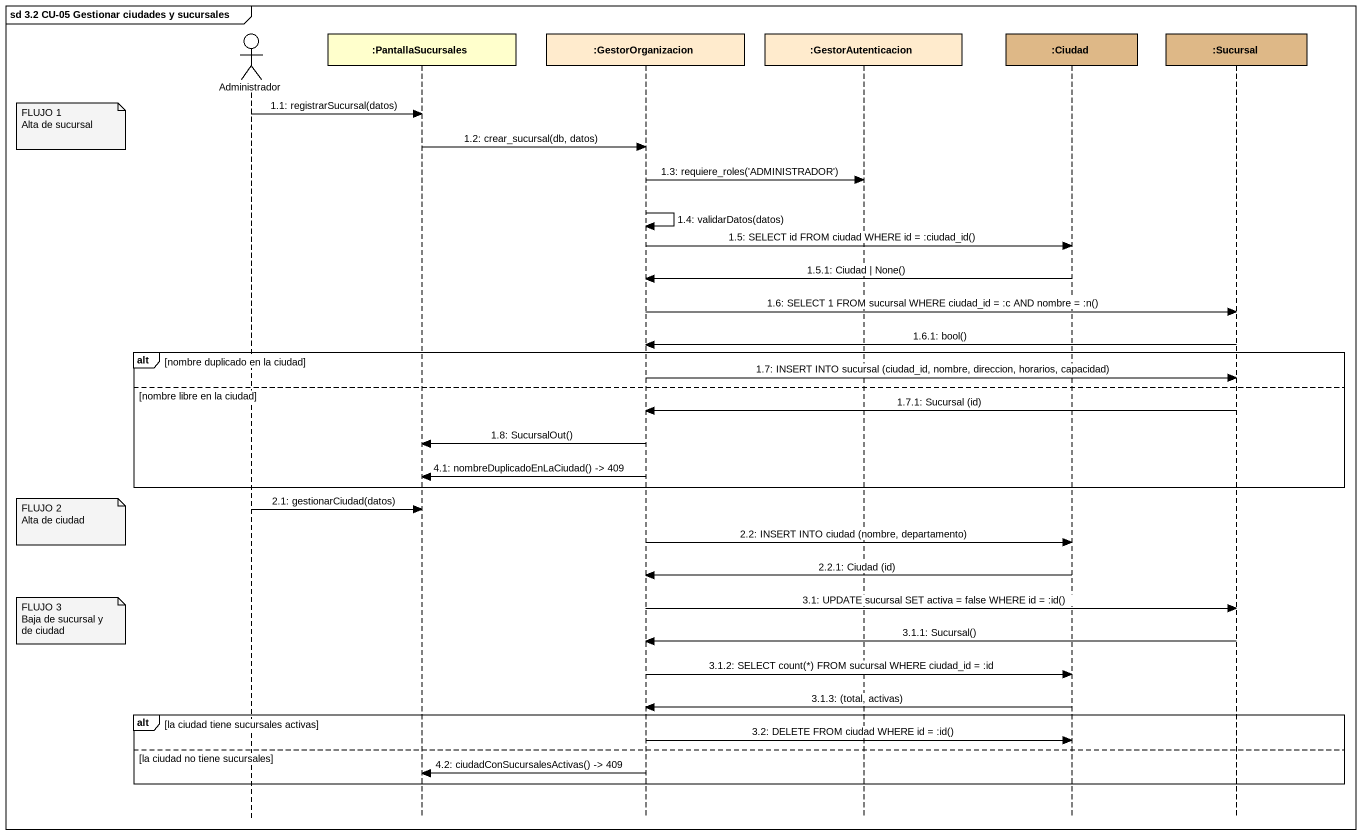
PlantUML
@startuml
mainframe sd 3.2 CU-05 Gestionar ciudades y sucursales
hide footbox
actor Administrador
participant ":PantallaSucursales" as PantallaSucursales
participant ":GestorOrganizacion" as GestorOrganizacion #FFEBCD
participant ":GestorAutenticacion" as GestorAutenticacion #FFEBCD
participant ":Ciudad" as Ciudad #DEB887
participant ":Sucursal" as Sucursal #DEB887

Administrador -> PantallaSucursales : 1.1: registrarSucursal(datos)
note left of Administrador
  FLUJO 1
  Alta de sucursal
end note
PantallaSucursales -> GestorOrganizacion : 1.2: crear_sucursal(db, datos)
GestorOrganizacion -> GestorAutenticacion : 1.3: requiere_roles('ADMINISTRADOR')
GestorOrganizacion -> GestorOrganizacion : 1.4: validarDatos(datos)
GestorOrganizacion -> Ciudad : 1.5: SELECT id FROM ciudad WHERE id = :ciudad_id()
Ciudad -> GestorOrganizacion : 1.5.1: Ciudad | None()
GestorOrganizacion -> Sucursal : 1.6: SELECT 1 FROM sucursal WHERE ciudad_id = :c AND nombre = :n()
Sucursal -> GestorOrganizacion : 1.6.1: bool()
alt nombre duplicado en la ciudad
  GestorOrganizacion -> Sucursal : 1.7: INSERT INTO sucursal (ciudad_id, nombre, direccion, horarios, capacidad)
else nombre libre en la ciudad
  Sucursal -> GestorOrganizacion : 1.7.1: Sucursal (id)
  GestorOrganizacion -> PantallaSucursales : 1.8: SucursalOut()
  GestorOrganizacion -> PantallaSucursales : 4.1: nombreDuplicadoEnLaCiudad() -> 409
end
Administrador -> PantallaSucursales : 2.1: gestionarCiudad(datos)
note left of Administrador
  FLUJO 2
  Alta de ciudad
end note
GestorOrganizacion -> Ciudad : 2.2: INSERT INTO ciudad (nombre, departamento)
Ciudad -> GestorOrganizacion : 2.2.1: Ciudad (id)
GestorOrganizacion -> Sucursal : 3.1: UPDATE sucursal SET activa = false WHERE id = :id()
note left of Administrador
  FLUJO 3
  Baja de sucursal y de ciudad
end note
Sucursal -> GestorOrganizacion : 3.1.1: Sucursal()
GestorOrganizacion -> Ciudad : 3.1.2: SELECT count(*) FROM sucursal WHERE ciudad_id = :id
Ciudad -> GestorOrganizacion : 3.1.3: (total, activas)
alt la ciudad tiene sucursales activas
  GestorOrganizacion -> Ciudad : 3.2: DELETE FROM ciudad WHERE id = :id()
else la ciudad no tiene sucursales
  GestorOrganizacion -> PantallaSucursales : 4.2: ciudadConSucursalesActivas() -> 409
end
@enduml
